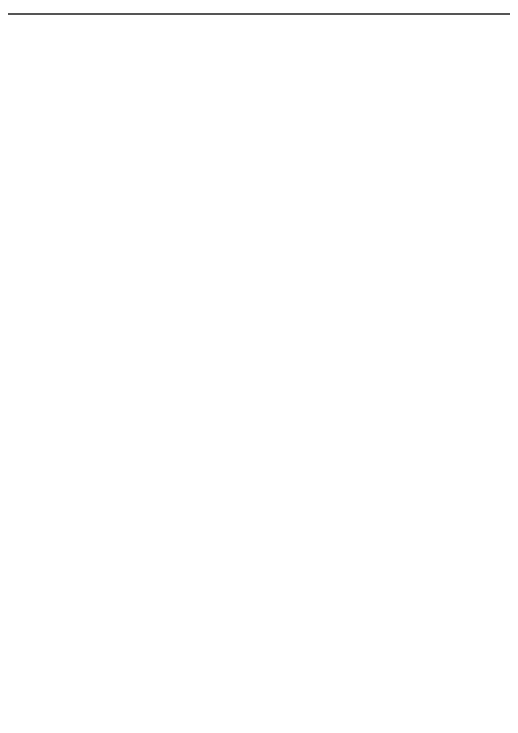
# Model space of a CAD drawing. Extents: x -89 to 749, y 705 to 1299.
# Drawn here: x 172.8 to 383.7, y 995.3 to 1299 of the extents above; entities that cross this region are included whole.
import ezdxf

# ---------------------------------------------------------------- set-up
doc = ezdxf.new("R2010")
doc.units = 0

msp = doc.modelspace()

# ---------------------------------------------------------------- linework, layer by layer
msp.add_lwpolyline([(-89.31730141181794, 705.0231007270784), (749.2471410042413, 705.0231007270775), (749.2471410042413, 1299.023100727077), (-89.31730141181794, 1299.023100727078), (-89.31730141181794, 705.0231007270784)])

doc.saveas('drawing.dxf')
